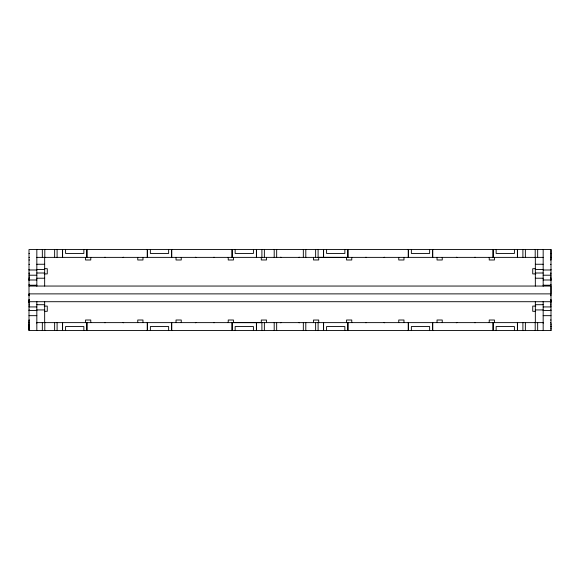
<?xml version="1.0" encoding="UTF-8"?>
<svg xmlns="http://www.w3.org/2000/svg" width="580" height="580" viewBox="0 0 580 580"><rect width="100%" height="100%" fill="white"/><g stroke="black" fill="none" stroke-linecap="round" stroke-linejoin="round"><path stroke-width="0.87" d="M29 330.455L29 249.545L551 249.545L551 330.455L29 330.455L29 320.015L29.493 320.015M29.493 301.709L29 301.709L29 303.014L29.486 303.05M29 295.184L29 293.879L551 293.879L551 286.049L29 286.049M36.83 323.111L36.83 322.625L543.17 322.625L543.17 323.111M551 328.983L551 328.005M551 327.026L551 326.047M551 325.068L551 324.089M551 323.111L550.507 322.625M551 300.404L551 301.868M551 249.545L551 259.985L550.507 259.985M29 253.46L29.493 253.46M550.507 253.46L551 253.46M29 257.375L29.493 257.375M36.83 257.375L543.17 257.375M550.507 257.375L551 257.375M29 259.985L29.493 259.985M36.83 264.255L44.66 264.255M535.34 264.255L543.17 264.255M29 264.335L29.493 264.335M550.507 264.335L551 264.335M44.66 268.685L47.27 268.685L47.27 273.905L44.986 273.905M535.34 268.685L532.73 268.685L532.73 273.905L535.014 273.905M36.83 269.475L44.66 269.475M535.34 269.475L543.17 269.475M29 269.555L29.493 269.555M550.507 269.555L551 269.555M29 269.99L36.83 269.99M551 269.99L543.17 269.99L543.17 249.545M36.83 272.999L44.66 272.999M535.34 272.999L543.17 272.999M29 273.071L29.493 273.071M550.507 273.071L551 273.071M29 273.883L29.486 273.883M44.174 273.883L44.66 273.883M535.34 273.883L535.826 273.883M550.514 273.883L551 273.883M29 275.21L36.83 275.21M543.17 275.21L551 275.21M29 276.95L29.486 276.95M550.514 276.95L551 276.95M29 277.987L29.486 277.987M550.514 277.987L551 277.987M29 278.291L29.493 278.291M36.83 278.219L44.66 278.219M535.34 278.219L543.17 278.219M550.507 278.291L551 278.291M29 279.103L29.493 279.147M550.507 279.147L551 279.103M29 279.451L29.486 279.451M550.514 279.451L551 279.451M29 279.995L36.83 279.995M543.17 279.995L551 279.995M29 280.437L29.486 280.437M550.514 280.437L551 280.437M29 284.367L29.493 284.367M550.507 284.367L551 284.367M29 285.215L36.83 285.215M543.17 285.215L551 285.215M29 294.785L29.493 294.785M550.507 294.785L551 294.785M29 295.677L29.493 295.677M550.507 295.677L551 295.677M29 299.563L29.486 299.563M550.514 299.563L551 299.563M29 300.005L29.493 300.005M550.507 300.005L551 300.005M29 300.549L29.486 300.549M550.514 300.549L551 300.549M29 300.853L29.493 300.897M550.507 300.897L551 300.853M550.507 301.709L551 301.709L29 301.709M29 302.013L29.486 302.013M550.514 302.013L551 302.013M550.514 303.05L551 303.05M36.83 304.71L44.66 304.71M535.34 304.71L543.17 304.71M29 304.79L29.493 304.79M550.507 304.79L551 304.79M29 306.073L29.486 306.073M44.174 306.073L44.66 306.073M44.986 306.095L47.27 306.095L47.27 311.315L44.66 311.315M535.014 306.095L532.73 306.095L532.73 311.315L535.34 311.315M535.34 306.073L535.826 306.073M550.514 306.073L551 306.073M29 306.929L36.83 306.929M543.17 306.929L551 306.929M36.83 309.93L44.66 309.93M535.34 309.93L543.17 309.93M29 310.01L29.493 310.01M550.507 310.01L551 310.01M29 310.445L36.83 310.445M543.17 310.445L551 310.445M29 315.665L36.83 315.665M543.17 315.665L551 315.665M550.507 320.015L551 320.015M29 322.625L29.493 322.625M29.493 326.54L29 327.026M550.507 326.54L551 326.54M551 329.962L551 330.455M29 324.582L29 325.068M29 328.498L29 328.983M543.17 270.36L543.17 286.244M543.17 301.52L543.17 330.455M537.667 249.545L537.667 257.375M537.667 322.625L537.667 330.455M535.34 257.375L535.34 286.049M535.34 301.52L535.34 322.625M535.202 249.545L535.202 257.375M535.202 322.625L535.202 330.455M525.364 249.545L525.364 257.375M525.364 322.625L525.364 330.455M522.899 249.545L522.899 257.375M522.899 322.625L522.899 330.455M517.505 249.545L517.505 257.375M517.505 322.625L517.505 330.455M517.396 249.545L517.396 257.375M517.396 322.625L517.396 330.455M514.416 249.545L514.416 253.46L496.147 253.46L496.147 249.545M514.416 330.455L514.416 326.54L496.147 326.54L496.147 330.455M494.45 257.375L494.45 259.985L489.23 259.985L489.23 257.375M494.45 322.625L494.45 320.015L489.23 320.015L489.23 322.625M493.167 249.545L493.167 257.375M493.167 322.625L493.167 330.455M493.058 249.545L493.058 257.375M493.058 322.625L493.058 330.455M442.25 257.375L442.25 259.985L437.03 259.985L437.03 257.375M442.25 322.625L442.25 320.015L437.03 320.015L437.03 322.625M432.724 249.545L432.724 257.375M432.724 322.625L432.724 330.455M432.615 249.545L432.615 257.375M432.615 322.625L432.615 330.455M429.635 249.545L429.635 253.46L411.365 253.46L411.365 249.545M429.635 330.455L429.635 326.54L411.365 326.54L411.365 330.455M408.385 249.545L408.385 257.375M408.385 322.625L408.385 330.455M408.276 249.545L408.276 257.375M408.276 322.625L408.276 330.455M403.97 257.375L403.97 259.985L398.75 259.985L398.75 257.375M403.97 322.625L403.97 320.015L398.75 320.015L398.75 322.625M351.77 257.375L351.77 259.985L346.55 259.985L346.55 257.375L318.71 257.353L318.71 259.963L313.49 259.963L313.49 257.353M351.77 322.625L351.77 320.015L346.55 320.015L346.55 322.625M347.942 249.545L347.942 257.375M347.942 322.625L347.942 330.455M347.833 249.545L347.833 257.375M347.833 322.625L347.833 330.455M344.853 249.545L344.853 253.46L326.583 253.46L326.583 249.545M344.853 330.455L344.853 326.54L326.583 326.54L326.583 330.455M323.604 249.545L323.604 257.375M323.604 322.625L323.604 330.455M323.495 249.545L323.495 257.375M323.495 322.625L323.495 330.455M318.71 322.647L318.71 320.037L313.49 320.037L313.49 322.647M318.101 249.545L318.101 257.375M318.101 322.625L318.101 330.455M315.636 249.545L315.636 257.375M315.636 322.625L315.636 330.455M305.798 249.545L305.798 257.375M305.798 322.625L305.798 330.455M303.333 249.545L303.333 257.375M303.333 322.625L303.333 330.455M276.667 249.545L276.667 257.375M276.667 322.625L276.667 330.455M274.202 249.545L274.202 257.375M274.202 322.625L274.202 330.455M266.51 257.353L266.51 259.963L261.29 259.963L261.29 257.353M266.51 322.647L266.51 320.037L261.29 320.037L261.29 322.647L233.45 322.625L233.45 320.015L228.23 320.015L228.23 322.625M264.364 249.545L264.364 257.375M264.364 322.625L264.364 330.455M261.899 249.545L261.899 257.375M261.899 322.625L261.899 330.455M256.505 249.545L256.505 257.375M256.505 322.625L256.505 330.455M256.396 249.545L256.396 257.375M256.396 322.625L256.396 330.455M253.417 249.545L253.417 253.46L235.146 253.46L235.146 249.545M253.417 330.455L253.417 326.54L235.146 326.54L235.146 330.455M233.45 257.375L233.45 259.985L228.23 259.985L228.23 257.375M232.167 249.545L232.167 257.375M232.167 322.625L232.167 330.455M232.058 249.545L232.058 257.375M232.058 322.625L232.058 330.455M181.25 257.375L181.25 259.985L176.03 259.985L176.03 257.375M181.25 322.625L181.25 320.015L176.03 320.015L176.03 322.625M171.724 249.545L171.724 257.375M171.724 322.625L171.724 330.455M171.615 249.545L171.615 257.375M171.615 322.625L171.615 330.455M168.635 249.545L168.635 253.46L150.365 253.46L150.365 249.545M168.635 330.455L168.635 326.54L150.365 326.54L150.365 330.455M147.385 249.545L147.385 257.375M147.385 322.625L147.385 330.455M147.276 249.545L147.276 257.375M147.276 322.625L147.276 330.455M142.97 257.375L142.97 259.985L137.75 259.985L137.75 257.375M142.97 322.625L142.97 320.015L137.75 320.015L137.75 322.625M90.77 257.375L90.77 259.985L85.55 259.985L85.55 257.375M90.77 322.625L90.77 320.015L85.55 320.015L85.55 322.625M86.942 249.545L86.942 257.375M86.942 322.625L86.942 330.455M86.833 249.545L86.833 257.375M86.833 322.625L86.833 330.455M83.853 249.545L83.853 253.46L65.583 253.46L65.583 249.545M83.853 330.455L83.853 326.54L65.583 326.54L65.583 330.455M62.604 249.545L62.604 257.375M62.604 322.625L62.604 330.455M62.495 249.545L62.495 257.375M62.495 322.625L62.495 330.455M57.101 249.545L57.101 257.375M57.101 322.625L57.101 330.455M54.636 249.545L54.636 257.375M54.636 322.625L54.636 330.455M44.798 249.545L44.798 257.375M44.798 322.625L44.798 330.455M44.66 257.375L44.66 286.049M44.66 301.52L44.66 322.625M42.333 249.545L42.333 257.375M42.333 322.625L42.333 330.455M36.83 249.545L36.83 286.244M36.83 301.52L36.83 330.455M122.96 322.625A1.958 1.958 0 0 1 123.678 322.763M104.842 322.763A1.958 1.958 0 0 1 105.56 322.625M213.44 322.625A1.958 1.958 0 0 1 214.158 322.763M195.322 322.763A1.958 1.958 0 0 1 196.04 322.625M123.678 257.237A1.958 1.958 0 0 1 122.96 257.375M105.56 257.375A1.958 1.958 0 0 1 104.842 257.237M214.158 257.237A1.958 1.958 0 0 1 213.44 257.375M196.04 257.375A1.958 1.958 0 0 1 195.322 257.237M383.96 322.625A1.958 1.958 0 0 1 384.678 322.763M365.842 322.763A1.958 1.958 0 0 1 366.56 322.625M474.44 322.625A1.958 1.958 0 0 1 475.158 322.763M456.322 322.763A1.958 1.958 0 0 1 457.04 322.625M384.678 257.237A1.958 1.958 0 0 1 383.96 257.375M366.56 257.375A1.958 1.958 0 0 1 365.842 257.237M475.158 257.237A1.958 1.958 0 0 1 474.44 257.375M457.04 257.375A1.958 1.958 0 0 1 456.322 257.237M298.7 322.647A1.958 1.958 0 0 1 299.418 322.785M280.582 322.785A1.958 1.958 0 0 1 281.3 322.647M299.418 257.215A1.958 1.958 0 0 1 298.7 257.353M281.3 257.353A1.958 1.958 0 0 1 280.582 257.215"/></g></svg>
